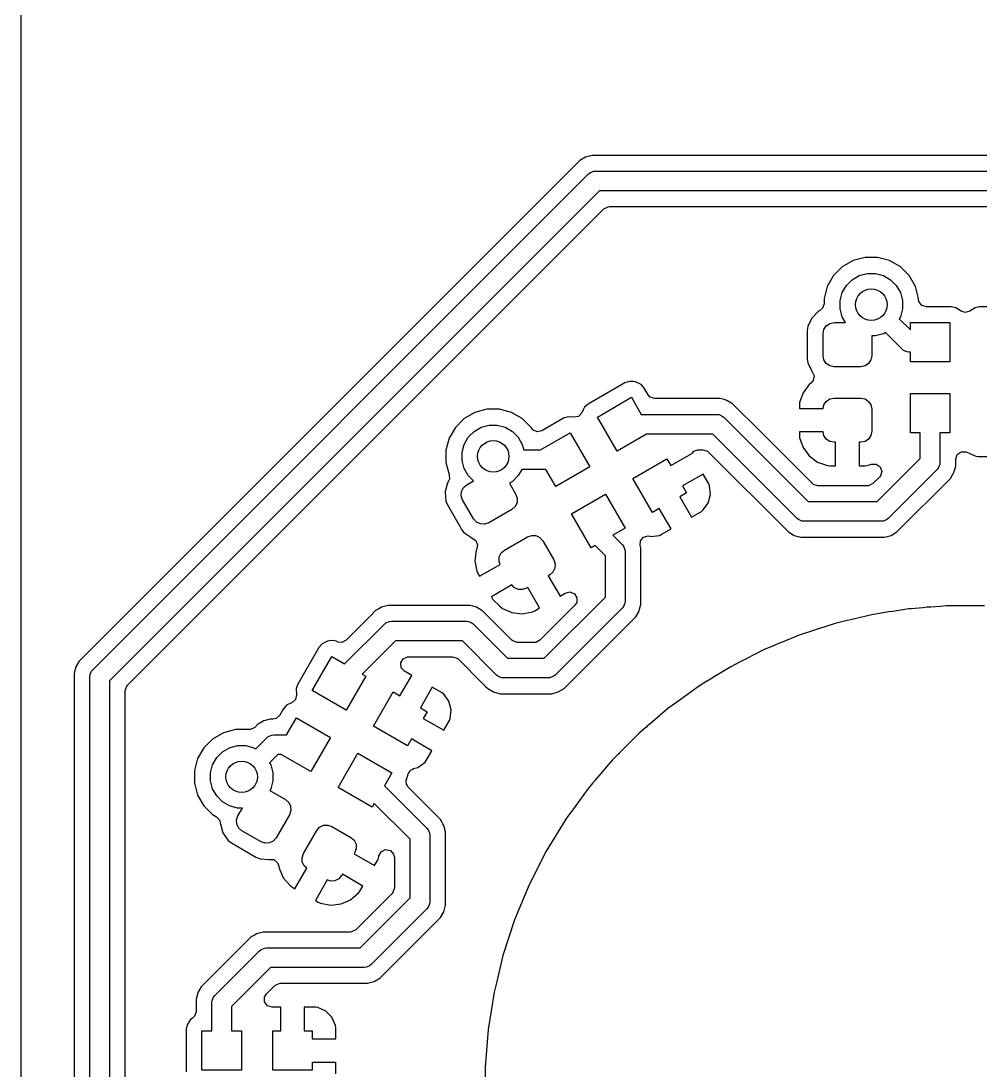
# Model space of a CAD drawing. Extents: x 0.79 to 7.64, y -5.35 to -0.98.
# Drawn here: x 0.787 to 1.268, y -4.874 to -4.349 of the extents above; entities that cross this region are included whole.
import ezdxf

# ---------------------------------------------------------------- set-up
doc = ezdxf.new("R2010")
doc.units = 0
doc.header["$MEASUREMENT"] = 0
doc.layers.add('BLACK', color=7, linetype='CONTINUOUS')

msp = doc.modelspace()

# ---------------------------------------------------------------- linework, layer by layer
at = {"layer": 'BLACK', "linetype": 'CONTINUOUS'}
for p, q in [((0.78742, -5.07857), (0.78742, -2.63217)), ((1.06986, -4.41719), (1.06693, -4.41888)), ((1.07312, -4.41632), (1.06986, -4.41719)), ((1.95179, -4.41632), (1.07312, -4.41632)), ((1.06693, -4.41888), (0.81652, -4.6693)), ((0.82329, -4.67369), (1.07132, -4.42565)), ((1.07132, -4.42565), (1.07207, -4.42504)), ((1.07207, -4.42504), (1.07311, -4.42461)), ((1.07207, -4.42504), (1.07207, -4.42504)), ((1.07311, -4.42461), (1.07384, -4.42431)), ((1.07384, -4.42431), (1.0748, -4.42421)), ((1.07384, -4.42431), (1.07384, -4.42431)), ((1.0748, -4.42421), (1.96358, -4.42421)), ((1.07684, -4.43406), (0.83169, -4.6792)), ((1.9685, -4.43406), (1.07684, -4.43406)), ((0.88492, -4.63714), (1.07897, -4.44309)), ((1.07897, -4.44309), (1.08112, -4.442)), ((1.08112, -4.442), (1.08173, -4.44195)), ((1.08173, -4.44195), (1.97019, -4.44195)), ((1.20362, -4.46899), (1.19823, -4.4721)), ((1.20964, -4.46737), (1.20362, -4.46899)), ((1.21586, -4.46737), (1.20964, -4.46737)), ((1.22188, -4.46899), (1.21586, -4.46737)), ((1.22727, -4.4721), (1.22188, -4.46899)), ((1.19823, -4.4721), (1.19383, -4.4765)), ((1.20672, -4.47647), (1.21069, -4.4754)), ((1.21069, -4.4754), (1.21481, -4.4754)), ((1.21481, -4.4754), (1.21878, -4.47647)), ((1.23167, -4.4765), (1.22727, -4.4721)), ((1.19383, -4.4765), (1.19072, -4.48189)), ((1.20026, -4.48143), (1.20316, -4.47852)), ((1.20316, -4.47852), (1.20672, -4.47647)), ((1.21878, -4.47647), (1.22234, -4.47852)), ((1.22234, -4.47852), (1.22524, -4.48143)), ((1.23478, -4.48189), (1.23167, -4.4765)), ((1.19072, -4.48189), (1.18911, -4.4879)), ((1.19714, -4.48896), (1.1982, -4.48499)), ((1.1982, -4.48499), (1.20026, -4.48143)), ((1.22524, -4.48143), (1.2273, -4.48499)), ((1.2273, -4.48499), (1.22836, -4.48896)), ((1.23639, -4.4879), (1.23478, -4.48189)), ((1.18911, -4.49056), (1.18836, -4.49285)), ((1.18911, -4.4879), (1.18911, -4.49056)), ((1.19714, -4.49307), (1.19714, -4.48896)), ((1.22836, -4.48896), (1.22836, -4.49307)), ((1.23639, -4.48821), (1.23639, -4.4879)), ((1.23639, -4.4879), (1.23639, -4.4879)), ((1.23658, -4.48941), (1.23639, -4.48821)), ((1.238, -4.49136), (1.23658, -4.48941)), ((1.18629, -4.49436), (1.18294, -4.4977)), ((1.18686, -4.49409), (1.18629, -4.49436)), ((1.18836, -4.49285), (1.18686, -4.49409)), ((1.1982, -4.49704), (1.19714, -4.49307)), ((1.22836, -4.49307), (1.2273, -4.49704)), ((1.24029, -4.49211), (1.238, -4.49136)), ((1.25275, -4.49211), (1.24029, -4.49211)), ((1.25505, -4.49256), (1.25275, -4.49211)), ((1.25275, -4.49211), (1.25275, -4.49211)), ((1.25275, -4.49211), (1.25275, -4.49211)), ((1.25768, -4.49432), (1.25505, -4.49256)), ((1.25505, -4.49256), (1.25505, -4.49256)), ((1.25505, -4.49256), (1.25505, -4.49256)), ((1.25505, -4.49256), (1.25505, -4.49256)), ((1.25969, -4.49497), (1.25768, -4.49432)), ((1.26201, -4.49432), (1.25969, -4.49497)), ((1.26464, -4.49256), (1.26201, -4.49432)), ((1.26694, -4.49211), (1.26464, -4.49256)), ((1.26464, -4.49256), (1.26464, -4.49256)), ((1.28818, -4.49211), (1.26694, -4.49211)), ((1.26694, -4.49211), (1.26694, -4.49211)), ((1.26694, -4.49211), (1.26694, -4.49211)), ((1.18294, -4.4977), (1.18095, -4.50199)), ((1.189, -4.5034), (1.1902, -4.50161)), ((1.1902, -4.50161), (1.19199, -4.50042)), ((1.19199, -4.50042), (1.19409, -4.5)), ((1.19409, -4.5), (1.19991, -4.5)), ((1.19991, -4.5), (1.1982, -4.49704)), ((1.2273, -4.49704), (1.22673, -4.49803)), ((1.22673, -4.49803), (1.23228, -4.50359)), ((1.23228, -4.50359), (1.23228, -4.5)), ((1.23228, -4.5), (1.25197, -4.5)), ((1.25197, -4.5), (1.25197, -4.51969)), ((1.18095, -4.50199), (1.18069, -4.50394)), ((1.18069, -4.50394), (1.18069, -4.51811)), ((1.18095, -4.50199), (1.18095, -4.50199)), ((1.18858, -4.50551), (1.189, -4.5034)), ((1.18858, -4.51654), (1.18858, -4.50551)), ((1.21481, -4.50663), (1.21299, -4.50663)), ((1.21299, -4.50663), (1.21299, -4.51654)), ((1.21878, -4.50556), (1.21481, -4.50663)), ((1.21977, -4.50499), (1.21878, -4.50556)), ((1.2281, -4.51332), (1.21977, -4.50499)), ((1.189, -4.51864), (1.18858, -4.51654)), ((1.21299, -4.51654), (1.21257, -4.51864)), ((1.22884, -4.51393), (1.2281, -4.51332)), ((1.2301, -4.51445), (1.22884, -4.51393)), ((1.22884, -4.51393), (1.22884, -4.51393)), ((1.23062, -4.51467), (1.2301, -4.51445)), ((1.23158, -4.51476), (1.23062, -4.51467)), ((1.23062, -4.51467), (1.23062, -4.51467)), ((1.23228, -4.51476), (1.23158, -4.51476)), ((1.23228, -4.51969), (1.23228, -4.51476)), ((1.18069, -4.51811), (1.18069, -4.51811)), ((1.18069, -4.51811), (1.18095, -4.52006)), ((1.18095, -4.52006), (1.18095, -4.52006)), ((1.18095, -4.52006), (1.18294, -4.52434)), ((1.1902, -4.52043), (1.189, -4.51864)), ((1.19199, -4.52163), (1.1902, -4.52043)), ((1.19409, -4.52205), (1.19199, -4.52163)), ((1.20748, -4.52205), (1.19409, -4.52205)), ((1.20959, -4.52163), (1.20748, -4.52205)), ((1.21138, -4.52043), (1.20959, -4.52163)), ((1.21257, -4.51864), (1.21138, -4.52043)), ((1.25197, -4.51969), (1.23228, -4.51969)), ((1.18294, -4.52434), (1.18294, -4.52434)), ((1.18294, -4.52434), (1.18294, -4.52434)), ((1.18294, -4.52434), (1.183, -4.5244)), ((1.183, -4.5244), (1.18304, -4.52449)), ((1.18304, -4.52449), (1.18314, -4.52462)), ((1.18314, -4.52462), (1.18312, -4.52464)), ((1.18312, -4.52464), (1.18409, -4.52655)), ((1.18409, -4.52655), (1.18372, -4.52892)), ((1.08949, -4.53016), (1.0711, -4.54078)), ((1.09171, -4.5294), (1.08949, -4.53016)), ((1.0938, -4.52954), (1.09171, -4.5294)), ((1.09171, -4.5294), (1.09171, -4.5294)), ((1.09485, -4.52961), (1.0938, -4.52954)), ((1.09766, -4.531), (1.09485, -4.52961)), ((1.09885, -4.53235), (1.09766, -4.531)), ((1.09921, -4.53276), (1.09885, -4.53235)), ((1.09968, -4.53357), (1.09921, -4.53276)), ((1.18171, -4.53092), (1.17861, -4.53512)), ((1.18256, -4.53029), (1.18171, -4.53092)), ((1.18171, -4.53092), (1.18171, -4.53092)), ((1.18372, -4.52892), (1.18256, -4.53029)), ((1.07572, -4.54723), (1.09276, -4.53738)), ((1.09276, -4.53738), (1.09769, -4.54591)), ((1.10112, -4.53607), (1.09968, -4.53357)), ((1.1022, -4.53727), (1.10112, -4.53607)), ((1.10449, -4.53801), (1.1022, -4.53727)), ((1.13716, -4.53801), (1.10449, -4.53801)), ((1.13916, -4.53855), (1.13716, -4.53801)), ((1.13716, -4.53801), (1.13716, -4.53801)), ((1.17861, -4.53512), (1.17688, -4.54005)), ((1.1902, -4.53941), (1.19199, -4.53821)), ((1.19199, -4.53821), (1.19409, -4.5378)), ((1.19409, -4.5378), (1.20748, -4.5378)), ((1.20748, -4.5378), (1.20959, -4.53821)), ((1.20959, -4.53821), (1.21138, -4.53941)), ((1.23228, -4.55512), (1.23228, -4.53543)), ((1.23228, -4.53543), (1.25197, -4.53543)), ((1.25197, -4.53543), (1.25197, -4.55512)), ((1.02051, -4.54329), (1.0145, -4.5449)), ((1.02673, -4.54329), (1.02051, -4.54329)), ((1.03275, -4.5449), (1.02673, -4.54329)), ((1.06868, -4.54366), (1.06793, -4.54516)), ((1.06933, -4.54233), (1.06868, -4.54366)), ((1.0711, -4.54078), (1.06933, -4.54233)), ((1.14042, -4.53889), (1.13916, -4.53855)), ((1.14334, -4.54057), (1.14042, -4.53889)), ((1.14042, -4.53889), (1.14042, -4.53889)), ((1.15749, -4.55472), (1.14334, -4.54057)), ((1.14334, -4.54057), (1.14334, -4.54057)), ((1.14334, -4.54057), (1.14334, -4.54057)), ((1.17688, -4.54005), (1.17677, -4.54122)), ((1.17677, -4.54122), (1.17677, -4.54291)), ((1.17677, -4.54291), (1.17677, -4.54291)), ((1.17677, -4.54291), (1.18866, -4.54291)), ((1.18866, -4.54291), (1.189, -4.5412)), ((1.189, -4.5412), (1.1902, -4.53941)), ((1.21138, -4.53941), (1.21257, -4.5412)), ((1.21257, -4.5412), (1.21299, -4.54331)), ((1.21299, -4.54331), (1.21299, -4.55433)), ((1.00911, -4.54801), (1.0047, -4.55241)), ((1.0145, -4.5449), (1.00911, -4.54801)), ((1.03814, -4.54801), (1.03275, -4.5449)), ((1.04254, -4.55241), (1.03814, -4.54801)), ((1.05881, -4.54788), (1.04802, -4.5541)), ((1.06103, -4.54712), (1.05881, -4.54788)), ((1.06418, -4.54733), (1.06103, -4.54712)), ((1.06103, -4.54712), (1.06103, -4.54712)), ((1.06625, -4.54689), (1.06418, -4.54733)), ((1.06793, -4.54516), (1.06625, -4.54689)), ((1.08556, -4.56427), (1.07572, -4.54723)), ((1.09769, -4.54591), (1.13547, -4.54591)), ((1.13547, -4.54591), (1.13643, -4.546)), ((1.13643, -4.546), (1.13643, -4.546)), ((1.13643, -4.546), (1.13695, -4.54622)), ((1.13695, -4.54622), (1.13821, -4.54674)), ((1.13821, -4.54674), (1.13821, -4.54674)), ((1.13821, -4.54674), (1.13895, -4.54735)), ((1.13895, -4.54735), (1.18117, -4.58957)), ((1.0047, -4.55241), (1.00159, -4.5578)), ((1.01404, -4.55444), (1.0176, -4.55238)), ((1.0176, -4.55238), (1.02157, -4.55132)), ((1.02157, -4.55132), (1.02568, -4.55132)), ((1.02568, -4.55132), (1.02965, -4.55238)), ((1.02965, -4.55238), (1.03321, -4.55444)), ((1.04269, -4.55268), (1.04254, -4.55241)), ((1.04346, -4.55363), (1.04269, -4.55268)), ((1.04566, -4.5546), (1.04346, -4.55363)), ((1.04802, -4.5541), (1.04566, -4.5546)), ((1.00159, -4.5578), (0.99998, -4.56382)), ((1.00907, -4.5609), (1.01113, -4.55734)), ((1.01113, -4.55734), (1.01404, -4.55444)), ((1.03321, -4.55444), (1.03612, -4.55734)), ((1.03612, -4.55734), (1.03817, -4.5609)), ((1.04731, -4.56362), (1.06208, -4.5551)), ((1.06208, -4.5551), (1.07192, -4.57215)), ((1.10032, -4.55575), (1.08556, -4.56427)), ((1.13344, -4.55575), (1.10032, -4.55575)), ((1.17565, -4.59797), (1.13344, -4.55575)), ((1.17109, -4.56833), (1.15749, -4.55472)), ((1.18866, -4.55472), (1.17677, -4.55472)), ((1.17677, -4.55472), (1.17677, -4.55472)), ((1.17677, -4.55472), (1.17677, -4.55642)), ((1.17677, -4.55642), (1.17688, -4.55759)), ((1.17688, -4.55759), (1.17688, -4.55759)), ((1.17688, -4.55759), (1.17861, -4.56252)), ((1.189, -4.55644), (1.18866, -4.55472)), ((1.1902, -4.55823), (1.189, -4.55644)), ((1.19199, -4.55942), (1.1902, -4.55823)), ((1.19409, -4.55984), (1.19199, -4.55942)), ((1.20959, -4.55942), (1.20748, -4.55984)), ((1.21138, -4.55823), (1.20959, -4.55942)), ((1.21257, -4.55644), (1.21138, -4.55823)), ((1.21299, -4.55433), (1.21257, -4.55644)), ((1.2372, -4.55512), (1.23228, -4.55512)), ((1.2372, -4.56804), (1.2372, -4.55512)), ((1.25197, -4.55512), (1.24705, -4.55512)), ((1.24705, -4.55512), (1.24705, -4.57008)), ((0.99998, -4.56382), (0.99998, -4.57004)), ((1.00801, -4.56487), (1.00907, -4.5609)), ((1.03817, -4.5609), (1.0389, -4.56362)), ((1.0389, -4.56362), (1.04731, -4.56362)), ((1.12326, -4.56524), (1.12373, -4.56451)), ((1.12373, -4.56451), (1.12383, -4.56447)), ((1.12383, -4.56447), (1.12389, -4.56439)), ((1.12389, -4.56439), (1.12495, -4.56405)), ((1.12495, -4.56405), (1.12598, -4.56365)), ((1.12598, -4.56365), (1.12619, -4.56364)), ((1.12619, -4.56364), (1.12855, -4.56364)), ((1.12855, -4.56364), (1.13084, -4.56439)), ((1.13084, -4.56439), (1.13131, -4.56479)), ((1.17861, -4.56252), (1.18171, -4.56672)), ((1.19488, -4.55984), (1.19409, -4.55984)), ((1.19488, -4.57165), (1.19488, -4.55984)), ((1.20748, -4.55984), (1.20669, -4.55984)), ((1.20669, -4.55984), (1.20669, -4.57165)), ((1.25569, -4.56603), (1.25763, -4.56462)), ((1.25763, -4.56462), (1.26004, -4.56462)), ((1.26004, -4.56462), (1.26059, -4.56489)), ((1.00801, -4.56898), (1.00801, -4.56487)), ((1.00907, -4.57296), (1.00801, -4.56898)), ((1.09343, -4.57791), (1.11048, -4.56807)), ((1.11048, -4.56807), (1.11245, -4.57148)), ((1.11245, -4.57148), (1.12326, -4.56524)), ((1.13131, -4.56479), (1.17127, -4.60474)), ((1.1833, -4.58053), (1.17109, -4.56833)), ((1.18171, -4.56672), (1.18171, -4.56672)), ((1.18171, -4.56672), (1.18591, -4.56982)), ((1.18591, -4.56982), (1.19084, -4.57154)), ((1.21568, -4.58957), (1.2372, -4.56804)), ((1.25494, -4.56833), (1.25569, -4.56603)), ((1.25494, -4.57177), (1.25494, -4.56833)), ((1.26059, -4.56489), (1.2606, -4.56489)), ((1.2606, -4.56489), (1.26497, -4.56681)), ((1.26497, -4.56681), (1.26595, -4.56693)), ((1.26595, -4.56693), (1.27165, -4.56693)), ((0.99998, -4.57004), (1.00159, -4.57605)), ((1.01113, -4.57652), (1.00907, -4.57296)), ((1.03788, -4.57347), (1.03612, -4.57652)), ((1.04995, -4.57347), (1.03788, -4.57347)), ((1.05487, -4.58199), (1.04995, -4.57347)), ((1.07192, -4.57215), (1.05487, -4.58199)), ((1.19084, -4.57154), (1.19201, -4.57165)), ((1.19201, -4.57165), (1.19488, -4.57165)), ((1.19488, -4.57165), (1.19488, -4.57165)), ((1.20669, -4.57165), (1.20669, -4.57165)), ((1.20669, -4.57165), (1.20957, -4.57165)), ((1.20957, -4.57165), (1.21074, -4.57154)), ((1.21074, -4.57154), (1.21277, -4.57083)), ((1.21074, -4.57154), (1.21074, -4.57154)), ((1.21277, -4.57083), (1.21518, -4.57078)), ((1.21518, -4.57078), (1.21716, -4.57215)), ((1.21716, -4.57215), (1.21796, -4.57442)), ((1.21796, -4.57442), (1.21726, -4.57673)), ((1.24561, -4.57356), (1.2212, -4.59797)), ((1.24622, -4.57281), (1.24561, -4.57356)), ((1.2467, -4.57165), (1.24622, -4.57281)), ((1.24622, -4.57281), (1.24622, -4.57281)), ((1.24695, -4.57104), (1.2467, -4.57165)), ((1.24705, -4.57008), (1.24695, -4.57104)), ((1.24695, -4.57104), (1.24695, -4.57104)), ((1.25337, -4.57623), (1.25407, -4.57503)), ((1.25407, -4.57503), (1.25494, -4.57177)), ((1.00076, -4.58011), (0.99954, -4.58467)), ((1.00111, -4.57961), (1.00076, -4.58011)), ((1.00076, -4.58011), (1.00076, -4.58011)), ((1.00171, -4.57828), (1.00111, -4.57961)), ((1.00166, -4.5763), (1.00156, -4.57633)), ((1.00156, -4.57633), (1.00171, -4.57828)), ((1.00159, -4.57605), (1.00159, -4.57605)), ((1.00159, -4.57605), (1.00166, -4.5763)), ((1.01035, -4.58108), (1.01374, -4.57913)), ((1.01374, -4.57913), (1.01113, -4.57652)), ((1.03321, -4.57942), (1.03171, -4.58029)), ((1.03171, -4.58029), (1.03498, -4.58596)), ((1.03612, -4.57652), (1.03321, -4.57942)), ((1.10328, -4.59496), (1.09343, -4.57791)), ((1.12858, -4.5758), (1.11835, -4.58171)), ((1.13143, -4.58074), (1.12858, -4.5758)), ((1.18377, -4.58093), (1.1833, -4.58053)), ((1.21355, -4.58053), (1.2114, -4.58163)), ((1.21681, -4.57727), (1.21355, -4.58053)), ((1.21726, -4.57673), (1.21681, -4.57727)), ((1.22559, -4.60474), (1.25238, -4.57795)), ((1.25238, -4.57795), (1.25337, -4.57623)), ((0.99954, -4.58467), (0.99995, -4.58938)), ((1.00764, -4.58658), (1.00778, -4.58443)), ((1.00778, -4.58443), (1.00873, -4.5825)), ((1.00873, -4.5825), (1.01035, -4.58108)), ((1.12032, -4.58512), (1.11691, -4.58709)), ((1.11835, -4.58171), (1.12032, -4.58512)), ((1.13183, -4.58165), (1.13143, -4.58074)), ((1.1323, -4.58604), (1.13183, -4.58165)), ((1.13183, -4.58165), (1.13183, -4.58165)), ((1.18606, -4.58167), (1.18377, -4.58093)), ((1.21079, -4.58167), (1.18606, -4.58167)), ((1.2114, -4.58163), (1.21079, -4.58167)), ((0.99995, -4.58938), (0.99995, -4.58938)), ((0.99995, -4.58938), (1.00071, -4.5912)), ((1.00833, -4.58861), (1.00764, -4.58658)), ((1.01384, -4.59816), (1.00833, -4.58861)), ((1.03553, -4.59014), (1.03458, -4.59207)), ((1.03498, -4.58596), (1.03567, -4.58799)), ((1.03567, -4.58799), (1.03553, -4.59014)), ((1.06275, -4.59563), (1.0798, -4.58579)), ((1.0798, -4.58579), (1.08964, -4.60283)), ((1.11691, -4.58709), (1.12282, -4.59731)), ((1.12855, -4.59387), (1.13116, -4.59031)), ((1.13116, -4.59031), (1.1323, -4.58604)), ((1.13116, -4.59031), (1.13116, -4.59031)), ((1.1323, -4.58604), (1.1323, -4.58604)), ((1.18117, -4.58957), (1.21568, -4.58957)), ((1.00071, -4.5912), (1.00071, -4.5912)), ((1.00071, -4.5912), (1.00708, -4.60223)), ((1.03296, -4.59349), (1.02137, -4.60018)), ((1.03458, -4.59207), (1.03296, -4.59349)), ((1.07259, -4.61268), (1.06275, -4.59563)), ((1.10669, -4.59299), (1.10328, -4.59496)), ((1.11259, -4.60322), (1.10669, -4.59299)), ((1.12282, -4.59731), (1.12776, -4.59446)), ((1.12776, -4.59446), (1.12855, -4.59387)), ((1.01526, -4.59978), (1.01384, -4.59816)), ((1.01719, -4.60073), (1.01526, -4.59978)), ((1.01933, -4.60087), (1.01719, -4.60073)), ((1.02137, -4.60018), (1.01933, -4.60087)), ((1.1764, -4.59858), (1.17565, -4.59797)), ((1.17764, -4.59909), (1.1764, -4.59858)), ((1.1764, -4.59858), (1.1764, -4.59858)), ((1.17817, -4.59931), (1.17764, -4.59909)), ((1.17913, -4.59941), (1.17817, -4.59931)), ((1.17817, -4.59931), (1.17817, -4.59931)), ((1.21772, -4.59941), (1.17913, -4.59941)), ((1.21868, -4.59931), (1.21772, -4.59941)), ((1.21921, -4.59909), (1.21868, -4.59931)), ((1.21868, -4.59931), (1.21868, -4.59931)), ((1.22045, -4.59858), (1.21921, -4.59909)), ((1.2212, -4.59797), (1.22045, -4.59858)), ((1.22045, -4.59858), (1.22045, -4.59858)), ((1.00708, -4.60223), (1.00779, -4.60347)), ((1.00779, -4.60347), (1.00899, -4.60503)), ((1.00899, -4.60503), (1.01286, -4.60774)), ((1.04084, -4.60712), (1.04287, -4.60643)), ((1.04287, -4.60643), (1.04502, -4.60657)), ((1.04502, -4.60657), (1.04695, -4.60752)), ((1.08964, -4.60283), (1.08345, -4.60641)), ((1.08345, -4.60641), (1.08813, -4.61109)), ((1.09876, -4.60731), (1.10108, -4.60669)), ((1.10108, -4.60669), (1.10189, -4.60682)), ((1.10235, -4.60694), (1.10674, -4.60647)), ((1.10674, -4.60647), (1.10765, -4.60607)), ((1.10674, -4.60647), (1.10674, -4.60647)), ((1.10765, -4.60607), (1.11259, -4.60322)), ((1.17127, -4.60474), (1.17127, -4.60474)), ((1.17127, -4.60474), (1.17127, -4.60474)), ((1.17127, -4.60474), (1.17127, -4.60474)), ((1.17127, -4.60474), (1.17419, -4.60643)), ((1.17419, -4.60643), (1.17419, -4.60643)), ((1.17419, -4.60643), (1.17419, -4.60643)), ((1.17419, -4.60643), (1.17419, -4.60643)), ((1.17419, -4.60643), (1.17745, -4.6073)), ((1.2194, -4.6073), (1.22266, -4.60643)), ((1.22266, -4.60643), (1.22558, -4.60474)), ((1.22266, -4.60643), (1.22266, -4.60643)), ((1.22266, -4.60643), (1.22266, -4.60643)), ((1.22558, -4.60474), (1.22558, -4.60474)), ((1.22558, -4.60474), (1.22559, -4.60474)), ((1.01286, -4.60774), (1.01294, -4.60776)), ((1.01294, -4.60776), (1.01302, -4.60782)), ((1.01302, -4.60782), (1.01317, -4.60789)), ((1.01317, -4.60789), (1.01316, -4.60791)), ((1.01316, -4.60791), (1.01496, -4.60907)), ((1.01496, -4.60907), (1.01582, -4.61132)), ((1.01582, -4.61132), (1.0155, -4.61309)), ((1.02924, -4.61382), (1.04084, -4.60712)), ((1.04695, -4.60752), (1.04836, -4.60914)), ((1.04836, -4.60914), (1.05388, -4.61869)), ((1.07462, -4.6115), (1.07259, -4.61268)), ((1.07972, -4.61661), (1.07462, -4.6115)), ((1.08813, -4.61109), (1.08874, -4.61183)), ((1.08874, -4.61183), (1.08874, -4.61183)), ((1.08874, -4.61183), (1.08947, -4.61361)), ((1.09711, -4.61159), (1.09724, -4.60918)), ((1.09746, -4.61288), (1.09711, -4.61159)), ((1.09724, -4.60918), (1.09876, -4.60731)), ((1.10189, -4.60682), (1.10235, -4.60694)), ((1.10235, -4.60694), (1.10235, -4.60694)), ((1.17745, -4.6073), (1.17745, -4.6073)), ((1.17745, -4.6073), (1.2194, -4.6073)), ((1.2194, -4.6073), (1.2194, -4.6073)), ((1.01508, -4.61406), (1.01449, -4.61924)), ((1.0155, -4.61309), (1.01508, -4.61406)), ((1.01508, -4.61406), (1.01508, -4.61406)), ((1.02653, -4.61931), (1.02668, -4.61716)), ((1.02668, -4.61716), (1.02763, -4.61523)), ((1.02763, -4.61523), (1.02924, -4.61382)), ((1.07972, -4.63733), (1.07972, -4.61661)), ((1.08947, -4.61361), (1.08957, -4.61457)), ((1.08957, -4.61457), (1.08957, -4.63937)), ((1.09746, -4.63768), (1.09746, -4.61288)), ((1.01449, -4.61924), (1.01449, -4.61924)), ((1.01449, -4.61924), (1.01546, -4.62438)), ((1.0168, -4.62691), (1.0271, -4.62097)), ((1.0271, -4.62097), (1.02653, -4.61931)), ((1.05388, -4.61869), (1.05457, -4.62072)), ((1.05457, -4.62072), (1.05443, -4.62287)), ((1.01546, -4.62438), (1.01595, -4.62544)), ((1.01595, -4.62544), (1.0168, -4.62691)), ((1.05186, -4.62622), (1.05118, -4.62661)), ((1.05118, -4.62661), (1.05708, -4.63684)), ((1.05348, -4.6248), (1.05186, -4.62622)), ((1.05443, -4.62287), (1.05348, -4.6248)), ((1.033, -4.63119), (1.02271, -4.63714)), ((1.03416, -4.63251), (1.033, -4.63119)), ((1.03608, -4.63346), (1.03416, -4.63251)), ((1.04027, -4.63291), (1.03823, -4.6336)), ((1.04095, -4.63252), (1.04027, -4.63291)), ((1.04685, -4.64274), (1.04095, -4.63252)), ((0.84073, -4.68133), (0.88492, -4.63714)), ((1.02271, -4.63714), (1.02348, -4.63848)), ((1.03823, -4.6336), (1.03608, -4.63346)), ((1.04914, -4.66791), (1.07972, -4.63733)), ((1.05708, -4.63684), (1.05957, -4.6354)), ((1.05708, -4.63684), (1.05708, -4.63684)), ((1.05957, -4.6354), (1.05963, -4.63536)), ((1.05963, -4.63536), (1.05964, -4.63536)), ((1.05964, -4.63536), (1.05965, -4.63536)), ((1.05965, -4.63536), (1.06196, -4.63475)), ((1.05965, -4.63536), (1.05965, -4.63536)), ((1.06196, -4.63475), (1.06421, -4.63563)), ((1.06421, -4.63563), (1.06551, -4.63766)), ((1.06551, -4.63766), (1.06537, -4.64006)), ((1.09746, -4.64106), (1.09746, -4.63768)), ((1.09746, -4.63768), (1.09746, -4.63768)), ((0.96635, -4.64319), (0.96482, -4.64408)), ((0.96774, -4.64239), (0.96635, -4.64319)), ((0.971, -4.64152), (0.96774, -4.64239)), ((0.96774, -4.64239), (0.96774, -4.64239)), ((0.97438, -4.64152), (0.971, -4.64152)), ((0.971, -4.64152), (0.971, -4.64152)), ((0.97462, -4.64152), (0.97438, -4.64152)), ((1.01192, -4.64152), (0.97462, -4.64152)), ((0.97462, -4.64152), (0.97462, -4.64152)), ((1.01345, -4.64193), (1.01192, -4.64152)), ((1.01192, -4.64152), (1.01192, -4.64152)), ((1.01518, -4.64239), (1.01345, -4.64193)), ((1.01798, -4.64401), (1.01518, -4.64239)), ((1.01518, -4.64239), (1.01518, -4.64239)), ((1.02348, -4.63848), (1.02698, -4.64193)), ((1.02698, -4.64193), (1.02819, -4.64297)), ((1.02819, -4.64297), (1.02819, -4.64297)), ((1.02819, -4.64297), (1.03298, -4.64506)), ((1.04437, -4.64418), (1.04685, -4.64274)), ((1.04685, -4.64274), (1.04685, -4.64274)), ((1.06449, -4.6414), (1.04701, -4.65888)), ((1.08813, -4.64285), (1.05466, -4.67631)), ((1.06537, -4.64006), (1.06449, -4.6414)), ((1.08874, -4.6421), (1.08813, -4.64285)), ((1.08947, -4.64033), (1.08874, -4.6421)), ((1.08957, -4.63937), (1.08947, -4.64033)), ((1.08947, -4.64033), (1.08947, -4.64033)), ((1.09659, -4.64432), (1.09683, -4.64342)), ((1.09683, -4.64342), (1.09746, -4.64106)), ((1.23159, -4.64319), (1.22345, -4.64448)), ((1.2327, -4.64311), (1.23159, -4.64319)), ((1.23159, -4.64319), (1.23159, -4.64319)), ((1.23159, -4.64319), (1.23159, -4.64319)), ((1.23861, -4.64264), (1.2327, -4.64311)), ((1.2387, -4.64263), (1.23861, -4.64264)), ((1.23861, -4.64264), (1.23861, -4.64264)), ((1.24051, -4.64241), (1.2387, -4.64263)), ((1.24253, -4.64233), (1.24051, -4.64241)), ((1.2426, -4.64233), (1.24253, -4.64233)), ((1.24725, -4.64196), (1.2426, -4.64233)), ((1.25041, -4.64171), (1.24725, -4.64196)), ((1.25791, -4.64171), (1.25041, -4.64171)), ((1.25984, -4.64163), (1.25791, -4.64171)), ((1.26177, -4.64171), (1.25984, -4.64163)), ((1.26928, -4.64171), (1.26177, -4.64171)), ((0.96244, -4.64646), (0.95003, -4.65887)), ((0.96482, -4.64408), (0.96244, -4.64646)), ((0.96244, -4.64646), (0.96244, -4.64646)), ((0.96244, -4.64646), (0.96244, -4.64646)), ((0.96244, -4.64646), (0.96244, -4.64646)), ((1.0181, -4.64408), (1.01798, -4.64401)), ((1.01798, -4.64401), (1.01798, -4.64401)), ((1.02159, -4.64756), (1.0181, -4.64408)), ((1.03291, -4.65888), (1.02159, -4.64756)), ((1.03298, -4.64506), (1.03817, -4.64564)), ((1.03817, -4.64564), (1.0433, -4.64467)), ((1.03817, -4.64564), (1.03817, -4.64564)), ((1.0433, -4.64467), (1.04437, -4.64418)), ((1.0433, -4.64467), (1.0433, -4.64467)), ((1.04437, -4.64418), (1.04437, -4.64418)), ((1.09251, -4.64962), (1.0949, -4.64724)), ((1.0949, -4.64724), (1.09659, -4.64432)), ((1.20235, -4.64862), (1.20082, -4.64906)), ((1.20444, -4.64819), (1.20235, -4.64862)), ((1.20451, -4.64817), (1.20444, -4.64819)), ((1.21295, -4.64615), (1.20451, -4.64817)), ((1.20451, -4.64817), (1.20451, -4.64817)), ((1.21954, -4.6451), (1.21295, -4.64615)), ((1.21295, -4.64615), (1.21295, -4.64615)), ((1.21963, -4.64509), (1.21954, -4.6451)), ((1.21954, -4.6451), (1.21954, -4.6451)), ((1.21954, -4.6451), (1.21954, -4.6451)), ((1.2213, -4.64475), (1.21963, -4.64509)), ((1.22338, -4.64449), (1.2213, -4.64475)), ((1.22345, -4.64448), (1.22338, -4.64449)), ((1.22345, -4.64448), (1.22345, -4.64448)), ((0.94929, -4.67077), (0.96921, -4.65085)), ((0.96921, -4.65085), (0.96996, -4.65024)), ((0.96996, -4.65024), (0.97173, -4.6495)), ((0.97173, -4.6495), (0.97269, -4.64941)), ((0.97173, -4.6495), (0.97173, -4.6495)), ((0.97269, -4.64941), (1.01024, -4.64941)), ((1.01024, -4.64941), (1.0112, -4.6495)), ((1.0112, -4.6495), (1.0112, -4.6495)), ((1.0112, -4.6495), (1.01172, -4.64972)), ((1.01172, -4.64972), (1.01297, -4.65024)), ((1.01297, -4.65024), (1.01297, -4.65024)), ((1.01297, -4.65024), (1.01372, -4.65085)), ((1.01372, -4.65085), (1.03078, -4.66791)), ((1.05905, -4.68309), (1.09251, -4.64962)), ((1.09251, -4.64962), (1.09251, -4.64962)), ((1.18376, -4.654), (1.18241, -4.65451)), ((1.18585, -4.65339), (1.18376, -4.654)), ((1.18591, -4.65338), (1.18585, -4.65339)), ((1.1946, -4.65055), (1.18591, -4.65338)), ((1.18591, -4.65338), (1.18591, -4.65338)), ((1.20073, -4.64908), (1.1946, -4.65055)), ((1.1946, -4.65055), (1.1946, -4.65055)), ((1.20074, -4.64908), (1.20073, -4.64908)), ((1.20082, -4.64906), (1.20074, -4.64908)), ((0.94081, -4.6593), (0.938, -4.66069)), ((0.9416, -4.65925), (0.94081, -4.6593)), ((0.94081, -4.6593), (0.94081, -4.6593)), ((0.94395, -4.6591), (0.9416, -4.65925)), ((0.94499, -4.65945), (0.94395, -4.6591)), ((0.94395, -4.6591), (0.94395, -4.6591)), ((0.94395, -4.6591), (0.94395, -4.6591)), ((0.95003, -4.65887), (0.94788, -4.65996)), ((0.97473, -4.65925), (0.95812, -4.67587)), ((1.0082, -4.65925), (0.97473, -4.65925)), ((1.02526, -4.67631), (1.0082, -4.65925)), ((1.03337, -4.65928), (1.03291, -4.65888)), ((1.03566, -4.66002), (1.03337, -4.65928)), ((1.04701, -4.65888), (1.04487, -4.65997)), ((1.17665, -4.65638), (1.16776, -4.66007)), ((1.18232, -4.65454), (1.17665, -4.65638)), ((1.18241, -4.65451), (1.18232, -4.65454)), ((0.93645, -4.66246), (0.92583, -4.68085)), ((0.938, -4.66069), (0.93645, -4.66246)), ((0.94602, -4.6598), (0.94499, -4.65945)), ((0.94788, -4.65996), (0.94602, -4.6598)), ((1.04426, -4.66002), (1.03566, -4.66002)), ((1.04487, -4.65997), (1.04426, -4.66002)), ((1.15921, -4.66361), (1.15017, -4.66821)), ((1.1644, -4.66146), (1.15921, -4.66361)), ((1.16449, -4.66142), (1.1644, -4.66146)), ((1.1644, -4.66146), (1.1644, -4.66146)), ((1.16567, -4.66086), (1.16449, -4.66142)), ((1.1677, -4.66009), (1.16567, -4.66086)), ((1.16776, -4.66007), (1.1677, -4.66009)), ((1.16776, -4.66007), (1.16776, -4.66007)), ((0.81652, -4.6693), (0.81483, -4.67222)), ((0.93305, -4.68413), (0.9429, -4.66708)), ((0.9429, -4.66708), (0.94929, -4.67077)), ((0.97737, -4.67023), (0.97857, -4.66815)), ((0.97857, -4.66815), (0.98077, -4.66717)), ((0.98077, -4.66717), (0.98118, -4.66715)), ((0.98118, -4.66715), (1.00331, -4.66715)), ((1.00331, -4.66715), (1.0056, -4.66789)), ((1.0056, -4.66789), (1.00607, -4.66829)), ((1.00607, -4.66829), (1.01849, -4.6807)), ((1.03078, -4.66791), (1.04914, -4.66791)), ((1.1471, -4.66978), (1.1424, -4.67217)), ((1.14719, -4.66973), (1.1471, -4.66978)), ((1.1471, -4.66978), (1.1471, -4.66978)), ((1.14819, -4.66915), (1.14719, -4.66973)), ((1.15012, -4.66824), (1.14819, -4.66915)), ((1.15017, -4.66821), (1.15012, -4.66824)), ((1.15017, -4.66821), (1.15017, -4.66821)), ((0.81416, -4.6747), (0.81396, -4.67548)), ((0.81483, -4.67222), (0.81416, -4.6747)), ((0.81416, -4.6747), (0.81416, -4.6747)), ((0.81483, -4.67222), (0.81483, -4.67222)), ((0.82225, -4.67548), (0.82268, -4.67443)), ((0.82268, -4.67443), (0.82329, -4.67369)), ((0.82268, -4.67443), (0.82268, -4.67443)), ((0.97762, -4.67263), (0.97737, -4.67023)), ((0.97923, -4.67442), (0.97762, -4.67263)), ((0.9829, -4.67653), (0.97923, -4.67442)), ((1.1424, -4.67217), (1.13326, -4.67777)), ((0.81396, -4.67548), (0.81396, -5.03453)), ((0.82185, -4.67717), (0.82194, -4.67621)), ((0.82185, -5.03622), (0.82185, -4.67717)), ((0.82194, -4.67621), (0.82198, -4.67612)), ((0.82198, -4.67612), (0.82225, -4.67548)), ((0.83169, -4.6792), (0.83169, -5.03418)), ((0.95994, -4.67692), (0.9501, -4.69397)), ((0.95812, -4.67587), (0.95994, -4.67692)), ((0.97699, -4.68676), (0.9829, -4.67653)), ((1.02601, -4.67693), (1.02526, -4.67631)), ((1.02705, -4.67736), (1.02601, -4.67693)), ((1.02601, -4.67693), (1.02601, -4.67693)), ((1.02778, -4.67766), (1.02705, -4.67736)), ((1.02874, -4.67776), (1.02778, -4.67766)), ((1.02778, -4.67766), (1.02778, -4.67766)), ((1.05118, -4.67776), (1.02874, -4.67776)), ((1.05214, -4.67766), (1.05118, -4.67776)), ((1.05266, -4.67745), (1.05214, -4.67766)), ((1.05214, -4.67766), (1.05214, -4.67766)), ((1.05392, -4.67693), (1.05266, -4.67745)), ((1.05466, -4.67631), (1.05392, -4.67693)), ((1.05392, -4.67693), (1.05392, -4.67693)), ((1.13053, -4.67945), (1.1263, -4.68204)), ((1.13062, -4.67939), (1.13053, -4.67945)), ((1.13053, -4.67945), (1.13053, -4.67945)), ((1.13143, -4.67883), (1.13062, -4.67939)), ((1.13321, -4.6778), (1.13143, -4.67883)), ((1.13326, -4.67777), (1.13321, -4.6778)), ((1.13326, -4.67777), (1.13326, -4.67777)), ((0.83959, -4.68409), (0.84033, -4.6818)), ((0.83959, -4.78911), (0.83959, -4.68409)), ((0.84033, -4.6818), (0.84073, -4.68133)), ((0.92583, -4.68085), (0.92507, -4.68308)), ((0.92507, -4.68308), (0.92507, -4.68308)), ((0.92507, -4.68308), (0.92528, -4.68623)), ((0.9501, -4.69397), (0.93305, -4.68413)), ((0.96374, -4.70184), (0.97358, -4.68479)), ((0.97358, -4.68479), (0.97699, -4.68676)), ((0.99313, -4.68244), (0.98722, -4.69267)), ((0.99806, -4.68529), (0.99313, -4.68244)), ((0.99313, -4.68244), (0.99313, -4.68244)), ((0.99886, -4.68588), (0.99806, -4.68529)), ((0.99806, -4.68529), (0.99806, -4.68529)), ((1.01849, -4.6807), (1.01849, -4.6807)), ((1.01849, -4.6807), (1.01982, -4.68204)), ((1.01982, -4.68204), (1.02087, -4.68309)), ((1.02087, -4.68309), (1.02379, -4.68478)), ((1.02379, -4.68478), (1.02705, -4.68565)), ((1.05287, -4.68565), (1.05613, -4.68478)), ((1.05613, -4.68478), (1.05905, -4.68309)), ((1.05613, -4.68478), (1.05613, -4.68478)), ((1.05613, -4.68478), (1.05613, -4.68478)), ((1.05905, -4.68309), (1.05905, -4.68309)), ((1.05905, -4.68309), (1.05905, -4.68309)), ((1.1263, -4.68204), (1.11714, -4.6887)), ((0.92312, -4.68998), (0.92028, -4.69138)), ((0.92469, -4.68856), (0.92312, -4.68998)), ((0.92528, -4.68623), (0.92469, -4.68856)), ((1.00147, -4.68945), (0.99886, -4.68588)), ((0.99886, -4.68588), (0.99886, -4.68588)), ((1.00261, -4.69371), (1.00147, -4.68945)), ((1.02705, -4.68565), (1.02705, -4.68565)), ((1.02705, -4.68565), (1.05287, -4.68565)), ((1.05287, -4.68565), (1.05287, -4.68565)), ((1.11478, -4.69041), (1.11104, -4.69313)), ((1.11487, -4.69034), (1.11478, -4.69041)), ((1.11551, -4.68982), (1.11487, -4.69034)), ((1.1171, -4.68873), (1.11551, -4.68982)), ((1.11714, -4.6887), (1.1171, -4.68873)), ((0.9184, -4.69371), (0.91683, -4.69645)), ((0.91873, -4.69314), (0.9184, -4.69371)), ((0.92028, -4.69138), (0.91873, -4.69314)), ((0.98722, -4.69267), (0.99063, -4.69464)), ((0.99063, -4.69464), (0.98866, -4.69805)), ((1.00213, -4.6981), (1.00261, -4.69371)), ((1.00261, -4.69371), (1.00261, -4.69371)), ((1.11103, -4.69313), (1.1019, -4.70093)), ((1.11104, -4.69313), (1.11103, -4.69313)), ((0.90595, -4.70095), (0.90439, -4.70252)), ((0.90598, -4.70093), (0.90595, -4.70095)), ((0.90887, -4.69927), (0.90598, -4.70093)), ((0.91213, -4.69839), (0.90887, -4.69927)), ((0.90887, -4.69927), (0.90887, -4.69927)), ((0.91345, -4.69839), (0.91213, -4.69839)), ((0.91504, -4.69806), (0.91345, -4.69839)), ((0.91683, -4.69645), (0.91504, -4.69806)), ((0.92026, -4.70629), (0.92518, -4.69776)), ((0.92518, -4.69776), (0.94223, -4.70761)), ((0.98866, -4.69805), (0.99889, -4.70395)), ((0.99889, -4.70395), (1.00174, -4.69902)), ((1.00174, -4.69902), (1.00213, -4.6981)), ((1.00174, -4.69902), (1.00174, -4.69902)), ((1.00213, -4.6981), (1.00213, -4.6981)), ((1.10186, -4.70096), (1.10052, -4.70206)), ((1.1019, -4.70093), (1.10186, -4.70096)), ((1.1019, -4.70093), (1.1019, -4.70093)), ((0.88866, -4.70521), (0.88327, -4.70832)), ((0.89468, -4.70359), (0.88866, -4.70521)), ((0.9009, -4.70359), (0.89468, -4.70359)), ((0.90112, -4.70362), (0.9009, -4.70359)), ((0.9009, -4.70359), (0.9009, -4.70359)), ((0.90224, -4.70361), (0.90112, -4.70362)), ((0.90439, -4.70252), (0.90224, -4.70361)), ((0.91108, -4.70712), (0.91286, -4.70638)), ((0.91286, -4.70638), (0.91382, -4.70629)), ((0.91382, -4.70629), (0.92026, -4.70629)), ((0.98079, -4.71168), (0.96374, -4.70184)), ((0.99889, -4.70395), (0.99889, -4.70395)), ((1.09668, -4.70539), (1.08764, -4.71443)), ((1.09996, -4.70259), (1.09668, -4.70539)), ((1.09668, -4.70539), (1.09668, -4.70539)), ((1.10005, -4.70251), (1.09996, -4.70259)), ((1.10052, -4.70206), (1.10005, -4.70251)), ((0.88327, -4.70832), (0.87887, -4.71272)), ((0.89176, -4.71269), (0.89573, -4.71162)), ((0.89573, -4.71162), (0.89984, -4.71162)), ((0.89984, -4.71162), (0.90382, -4.71269)), ((0.90481, -4.71326), (0.91034, -4.70773)), ((0.91034, -4.70773), (0.91108, -4.70712)), ((0.94223, -4.70761), (0.93238, -4.72465)), ((0.98276, -4.70828), (0.98079, -4.71168)), ((0.99298, -4.71418), (0.98276, -4.70828)), ((0.87887, -4.71272), (0.87576, -4.71811)), ((0.8853, -4.71765), (0.8882, -4.71474)), ((0.8882, -4.71474), (0.89176, -4.71269)), ((0.90382, -4.71269), (0.90481, -4.71326)), ((0.91585, -4.71613), (0.91177, -4.72022)), ((0.91762, -4.71613), (0.91585, -4.71613)), ((0.93238, -4.72465), (0.91762, -4.71613)), ((0.94602, -4.73253), (0.95587, -4.71548)), ((0.95587, -4.71548), (0.97291, -4.72532)), ((0.99013, -4.71912), (0.99298, -4.71418)), ((1.08617, -4.7159), (1.08334, -4.71873)), ((1.08625, -4.71582), (1.08617, -4.7159)), ((1.08617, -4.7159), (1.08617, -4.7159)), ((1.08657, -4.71546), (1.08625, -4.71582)), ((1.08761, -4.71446), (1.08657, -4.71546)), ((1.08764, -4.71443), (1.08761, -4.71446)), ((1.08764, -4.71443), (1.08764, -4.71443)), ((0.87576, -4.71811), (0.87415, -4.72412)), ((0.88218, -4.72518), (0.88324, -4.72121)), ((0.88324, -4.72121), (0.8853, -4.71765)), ((0.91177, -4.72022), (0.91234, -4.72121)), ((0.91234, -4.72121), (0.9134, -4.72518)), ((0.98598, -4.72252), (0.98954, -4.71992)), ((0.98954, -4.71992), (0.99013, -4.71912)), ((0.98954, -4.71992), (0.98954, -4.71992)), ((0.99013, -4.71912), (0.99013, -4.71912)), ((1.08334, -4.71873), (1.07445, -4.72914)), ((1.08334, -4.71873), (1.08334, -4.71873)), ((0.87415, -4.72412), (0.87415, -4.73035)), ((0.88218, -4.72929), (0.88218, -4.72518)), ((0.9134, -4.72518), (0.9134, -4.72929)), ((0.97291, -4.72532), (0.96922, -4.73172)), ((0.98017, -4.7285), (0.98089, -4.72637)), ((0.98088, -4.72622), (0.98104, -4.72572)), ((0.98089, -4.72637), (0.98088, -4.72622)), ((0.98104, -4.72572), (0.98155, -4.725)), ((0.98155, -4.725), (0.98193, -4.7242)), ((0.98193, -4.7242), (0.98225, -4.72401)), ((0.98225, -4.72401), (0.98243, -4.72376)), ((0.98243, -4.72376), (0.983, -4.72357)), ((0.983, -4.72357), (0.98375, -4.72312)), ((0.98375, -4.72312), (0.98598, -4.72252)), ((0.87415, -4.73035), (0.87576, -4.73636)), ((0.88324, -4.73326), (0.88218, -4.72929)), ((0.9134, -4.72929), (0.91234, -4.73326)), ((0.96307, -4.74237), (0.94602, -4.73253)), ((0.96922, -4.73172), (0.99049, -4.75299)), ((0.98003, -4.73031), (0.98016, -4.72854)), ((0.98019, -4.73062), (0.98003, -4.73031)), ((0.98016, -4.72854), (0.98017, -4.7285)), ((0.98019, -4.73095), (0.98019, -4.73062)), ((0.98072, -4.73166), (0.98019, -4.73095)), ((0.98112, -4.73246), (0.98072, -4.73166)), ((0.99488, -4.74621), (0.98112, -4.73246)), ((1.07348, -4.73028), (1.07108, -4.73308)), ((1.07356, -4.73018), (1.07348, -4.73028)), ((1.07374, -4.72994), (1.07356, -4.73018)), ((1.07443, -4.72917), (1.07374, -4.72994)), ((1.07445, -4.72914), (1.07443, -4.72917)), ((1.07445, -4.72914), (1.07445, -4.72914)), ((0.87576, -4.73636), (0.87887, -4.74175)), ((0.8853, -4.73682), (0.88324, -4.73326)), ((0.8882, -4.73973), (0.8853, -4.73682)), ((0.91234, -4.73326), (0.91185, -4.73411)), ((0.91185, -4.73411), (0.91971, -4.73864)), ((1.07108, -4.73308), (1.06242, -4.74501)), ((1.07108, -4.73308), (1.07108, -4.73308)), ((0.87887, -4.74175), (0.88327, -4.74615)), ((0.89176, -4.74179), (0.8882, -4.73973)), ((0.89573, -4.74285), (0.89176, -4.74179)), ((0.89818, -4.74285), (0.89573, -4.74285)), ((0.89594, -4.74674), (0.89818, -4.74285)), ((0.91971, -4.73864), (0.92132, -4.74006)), ((0.92132, -4.74006), (0.92227, -4.74199)), ((0.92227, -4.74199), (0.92242, -4.74414)), ((0.96413, -4.74054), (0.96307, -4.74237)), ((0.98209, -4.7585), (0.96413, -4.74054)), ((0.88327, -4.74615), (0.88519, -4.74726)), ((0.88519, -4.74726), (0.8868, -4.74905)), ((0.89525, -4.74878), (0.89594, -4.74674)), ((0.92172, -4.74617), (0.91503, -4.75776)), ((0.92242, -4.74414), (0.92172, -4.74617)), ((0.99726, -4.7486), (0.99488, -4.74621)), ((0.99488, -4.74621), (0.99488, -4.74621)), ((0.99811, -4.75006), (0.99726, -4.7486)), ((1.05999, -4.74835), (1.05013, -4.76444)), ((1.06198, -4.74561), (1.05999, -4.74835)), ((1.06205, -4.74551), (1.06198, -4.74561)), ((1.06198, -4.74561), (1.06198, -4.74561)), ((1.06212, -4.74541), (1.06205, -4.74551)), ((1.0624, -4.74503), (1.06212, -4.74541)), ((1.06242, -4.74501), (1.0624, -4.74503)), ((1.06242, -4.74501), (1.06242, -4.74501)), ((0.8868, -4.74905), (0.88702, -4.75035)), ((0.88702, -4.75035), (0.88712, -4.75034)), ((0.88712, -4.75034), (0.88715, -4.75068)), ((0.88715, -4.75068), (0.88715, -4.75068)), ((0.88715, -4.75068), (0.88715, -4.75068)), ((0.88715, -4.75068), (0.88837, -4.75525)), ((0.89539, -4.75092), (0.89525, -4.74878)), ((0.89634, -4.75285), (0.89539, -4.75092)), ((0.89796, -4.75427), (0.89634, -4.75285)), ((0.93536, -4.75405), (0.93678, -4.75243)), ((0.93678, -4.75243), (0.93871, -4.75148)), ((0.93871, -4.75148), (0.94086, -4.75134)), ((0.94086, -4.75134), (0.94289, -4.75203)), ((0.94289, -4.75203), (0.95244, -4.75754)), ((0.99049, -4.75299), (0.9911, -4.75373)), ((0.9911, -4.75373), (0.9911, -4.75373)), ((0.9911, -4.75373), (0.99149, -4.75466)), ((0.99847, -4.75068), (0.99811, -4.75006)), ((0.99811, -4.75006), (0.99811, -4.75006)), ((0.99895, -4.75152), (0.99847, -4.75068)), ((0.99982, -4.75478), (0.99895, -4.75152)), ((0.99895, -4.75152), (0.99895, -4.75152)), ((0.88837, -4.75525), (0.88837, -4.75525)), ((0.88837, -4.75525), (0.88837, -4.75525)), ((0.88837, -4.75525), (0.88843, -4.75532)), ((0.88843, -4.75532), (0.89109, -4.75912)), ((0.89109, -4.75912), (0.89265, -4.76032)), ((0.9075, -4.75978), (0.89796, -4.75427)), ((0.91503, -4.75776), (0.91361, -4.75938)), ((0.92867, -4.76564), (0.93536, -4.75405)), ((0.95244, -4.75754), (0.95406, -4.75896)), ((0.95406, -4.75896), (0.95501, -4.76089)), ((0.98209, -4.78773), (0.98209, -4.7585)), ((0.99149, -4.75466), (0.99173, -4.75525)), ((0.99173, -4.75525), (0.99183, -4.75551)), ((0.99183, -4.75551), (0.99193, -4.75647)), ((0.99193, -4.75647), (0.99193, -4.78976)), ((0.99982, -4.78784), (0.99982, -4.75478)), ((0.99982, -4.75478), (0.99982, -4.75478)), ((0.89265, -4.76032), (0.89835, -4.76362)), ((0.89835, -4.76362), (0.90492, -4.7674)), ((0.90954, -4.76047), (0.9075, -4.75978)), ((0.91168, -4.76033), (0.90954, -4.76047)), ((0.91361, -4.75938), (0.91168, -4.76033)), ((0.95515, -4.76303), (0.95446, -4.76507)), ((0.95501, -4.76089), (0.95515, -4.76303)), ((0.96762, -4.76468), (0.9698, -4.76365)), ((0.9698, -4.76365), (0.97217, -4.7641)), ((0.97217, -4.7641), (0.97382, -4.76585)), ((0.90492, -4.7674), (0.90492, -4.7674)), ((0.90492, -4.7674), (0.90673, -4.76816)), ((0.90673, -4.76816), (0.90729, -4.76821)), ((0.90729, -4.76821), (0.91144, -4.76857)), ((0.91144, -4.76857), (0.91152, -4.76855)), ((0.91152, -4.76855), (0.91162, -4.76855)), ((0.91162, -4.76855), (0.91178, -4.76854)), ((0.91178, -4.76854), (0.91179, -4.76856)), ((0.91179, -4.76856), (0.91393, -4.76867)), ((0.91393, -4.76867), (0.9158, -4.77019)), ((0.92798, -4.76768), (0.92867, -4.76564)), ((0.92812, -4.76982), (0.92798, -4.76768)), ((0.95446, -4.76507), (0.95406, -4.76575)), ((0.95406, -4.76575), (0.96429, -4.77166)), ((0.96429, -4.77166), (0.96573, -4.76917)), ((0.96573, -4.76917), (0.96622, -4.7681)), ((0.96622, -4.7681), (0.96647, -4.76679)), ((0.96622, -4.7681), (0.96622, -4.7681)), ((0.96647, -4.76679), (0.96762, -4.76468)), ((0.97382, -4.76585), (0.97419, -4.76752)), ((0.97419, -4.76752), (0.97419, -4.78284)), ((1.05013, -4.76444), (1.04156, -4.78126)), ((1.05013, -4.76444), (1.05013, -4.76444)), ((0.9158, -4.77019), (0.9164, -4.77188)), ((0.9164, -4.77188), (0.91652, -4.77293)), ((0.91652, -4.77293), (0.91652, -4.77293)), ((0.91652, -4.77293), (0.91861, -4.77772)), ((0.92444, -4.7832), (0.93039, -4.7729)), ((0.92907, -4.77175), (0.92812, -4.76982)), ((0.93039, -4.7729), (0.92907, -4.77175)), ((0.96429, -4.77166), (0.96429, -4.77166)), ((0.91861, -4.77772), (0.91861, -4.77772)), ((0.91861, -4.77772), (0.92202, -4.78167)), ((0.94061, -4.77881), (0.93467, -4.78911)), ((0.94227, -4.77937), (0.94061, -4.77881)), ((0.94442, -4.77923), (0.94227, -4.77937)), ((0.94634, -4.77828), (0.94442, -4.77923)), ((0.94776, -4.77666), (0.94634, -4.77828)), ((0.94816, -4.77598), (0.94776, -4.77666)), ((0.95839, -4.78189), (0.94816, -4.77598)), ((0.92202, -4.78167), (0.92202, -4.78167)), ((0.92202, -4.78167), (0.92297, -4.78235)), ((0.92297, -4.78235), (0.92444, -4.7832)), ((0.95231, -4.78874), (0.95627, -4.78533)), ((0.95627, -4.78533), (0.95695, -4.78437)), ((0.95695, -4.78437), (0.95839, -4.78189)), ((0.95695, -4.78437), (0.95695, -4.78437)), ((0.97345, -4.78513), (0.97305, -4.7856)), ((0.97419, -4.78284), (0.97345, -4.78513)), ((1.04156, -4.78126), (1.03434, -4.7987)), ((0.83959, -4.91804), (0.83959, -4.78911)), ((0.93467, -4.78911), (0.93613, -4.78995)), ((0.93467, -4.78911), (0.93467, -4.78911)), ((0.93613, -4.78995), (0.93614, -4.78995)), ((0.93614, -4.78995), (0.9372, -4.79044)), ((0.9372, -4.79044), (0.9372, -4.79044)), ((0.9372, -4.79044), (0.94233, -4.79141)), ((0.94752, -4.79083), (0.95231, -4.78874)), ((0.97305, -4.7856), (0.95489, -4.80376)), ((0.95702, -4.8128), (0.98209, -4.78773)), ((0.99193, -4.78976), (0.99183, -4.79072)), ((0.99982, -4.78808), (0.99982, -4.78784)), ((0.99982, -4.78784), (0.99982, -4.78784)), ((0.99982, -4.79145), (0.99982, -4.78808)), ((0.94233, -4.79141), (0.94752, -4.79083)), ((0.94233, -4.79141), (0.94233, -4.79141)), ((0.94752, -4.79083), (0.94752, -4.79083)), ((0.99049, -4.79324), (0.96253, -4.8212)), ((0.9911, -4.7925), (0.99049, -4.79324)), ((0.99183, -4.79072), (0.9911, -4.7925)), ((0.99726, -4.79763), (0.99895, -4.79471)), ((0.99895, -4.79471), (0.99982, -4.79145)), ((0.96692, -4.82797), (0.99488, -4.80002)), ((0.99488, -4.80002), (0.99726, -4.79763)), ((0.99488, -4.80002), (0.99488, -4.80002)), ((1.03434, -4.7987), (1.0285, -4.81665)), ((0.9045, -4.80623), (0.90383, -4.80662)), ((0.90529, -4.80577), (0.9045, -4.80623)), ((0.90855, -4.8049), (0.90529, -4.80577)), ((0.91192, -4.8049), (0.90855, -4.8049)), ((0.90855, -4.8049), (0.90855, -4.8049)), ((0.91216, -4.8049), (0.91192, -4.8049)), ((0.95213, -4.8049), (0.91216, -4.8049)), ((0.91216, -4.8049), (0.91216, -4.8049)), ((0.95274, -4.80485), (0.95213, -4.8049)), ((0.95489, -4.80376), (0.95274, -4.80485)), ((0.89998, -4.80985), (0.87754, -4.83229)), ((0.90237, -4.80746), (0.89998, -4.80985)), ((0.89998, -4.80985), (0.89998, -4.80985)), ((0.89998, -4.80985), (0.89998, -4.80985)), ((0.9029, -4.80715), (0.90237, -4.80746)), ((0.90383, -4.80662), (0.9029, -4.80715)), ((0.88432, -4.83668), (0.90676, -4.81424)), ((0.90676, -4.81424), (0.9075, -4.81362)), ((0.9075, -4.81362), (0.90928, -4.81289)), ((0.90928, -4.81289), (0.91024, -4.8128)), ((0.90928, -4.81289), (0.90928, -4.81289)), ((0.91024, -4.8128), (0.95702, -4.8128)), ((1.0285, -4.81665), (1.02538, -4.82966)), ((0.96179, -4.82181), (0.96053, -4.82233)), ((0.96253, -4.8212), (0.96179, -4.82181)), ((0.96179, -4.82181), (0.96179, -4.82181)), ((0.91227, -4.82264), (0.89272, -4.8422)), ((0.95906, -4.82264), (0.91227, -4.82264)), ((0.96002, -4.82254), (0.95906, -4.82264)), ((0.96053, -4.82233), (0.96002, -4.82254)), ((0.96002, -4.82254), (0.96002, -4.82254)), ((0.87754, -4.83229), (0.87585, -4.83521)), ((0.91021, -4.83587), (0.9144, -4.83167)), ((0.9144, -4.83167), (0.91655, -4.83058)), ((0.91655, -4.83058), (0.91716, -4.83053)), ((0.91716, -4.83053), (0.96074, -4.83053)), ((0.96074, -4.83053), (0.964, -4.82966)), ((0.96074, -4.83053), (0.96074, -4.83053)), ((0.964, -4.82966), (0.96692, -4.82797)), ((0.964, -4.82966), (0.964, -4.82966)), ((0.964, -4.82966), (0.964, -4.82966)), ((0.96692, -4.82797), (0.96692, -4.82797)), ((0.96692, -4.82797), (0.96692, -4.82797)), ((1.02475, -4.83228), (1.0241, -4.835)), ((1.02538, -4.82966), (1.02475, -4.83228)), ((0.87565, -4.83596), (0.87498, -4.83847)), ((0.87585, -4.83521), (0.87565, -4.83596)), ((0.87565, -4.83596), (0.87565, -4.83596)), ((0.87585, -4.83521), (0.87585, -4.83521)), ((0.87585, -4.83521), (0.87585, -4.83521)), ((0.88297, -4.8392), (0.8837, -4.83742)), ((0.8837, -4.83742), (0.88432, -4.83668)), ((0.8837, -4.83742), (0.8837, -4.83742)), ((0.90926, -4.83742), (0.91021, -4.83587)), ((0.90926, -4.83983), (0.90926, -4.83742)), ((1.0241, -4.835), (1.02115, -4.85364)), ((0.87498, -4.83847), (0.87498, -4.84474)), ((0.88287, -4.84016), (0.88297, -4.8392)), ((0.88287, -4.85433), (0.88287, -4.84016)), ((0.89272, -4.8422), (0.89272, -4.85433)), ((0.91067, -4.84178), (0.90926, -4.83983)), ((0.91297, -4.84252), (0.91067, -4.84178)), ((0.91732, -4.84252), (0.91297, -4.84252)), ((0.91732, -4.85433), (0.91732, -4.84252)), ((0.91732, -4.84252), (0.91732, -4.84252)), ((0.93483, -4.84252), (0.92913, -4.84252)), ((0.92913, -4.84252), (0.92913, -4.84252)), ((0.92913, -4.84252), (0.92913, -4.85433)), ((0.93582, -4.84263), (0.93483, -4.84252)), ((0.93986, -4.84442), (0.93582, -4.84263)), ((0.87325, -4.84798), (0.87226, -4.84864)), ((0.87424, -4.84703), (0.87325, -4.84798)), ((0.87498, -4.84474), (0.87424, -4.84703)), ((0.94298, -4.84754), (0.93986, -4.84442)), ((0.94477, -4.85158), (0.94298, -4.84754)), ((0.87052, -4.85125), (0.87006, -4.85355)), ((0.87006, -4.85355), (0.87006, -4.85355)), ((0.87006, -4.85355), (0.87006, -4.87479)), ((0.87226, -4.84864), (0.87052, -4.85125)), ((0.87052, -4.85125), (0.87052, -4.85125)), ((0.87226, -4.84864), (0.87226, -4.84864)), ((0.94488, -4.85257), (0.94477, -4.85158)), ((0.94488, -4.85827), (0.94488, -4.85257)), ((0.94488, -4.85257), (0.94488, -4.85257)), ((1.02115, -4.85364), (1.01967, -4.87245)), ((1.02115, -4.85364), (1.02115, -4.85364)), ((1.02115, -4.85364), (1.02115, -4.85364)), ((0.87795, -4.87402), (0.87795, -4.85433)), ((0.87795, -4.85433), (0.88287, -4.85433)), ((0.89272, -4.85433), (0.89764, -4.85433)), ((0.89764, -4.85433), (0.89764, -4.87402)), ((0.91339, -4.87402), (0.91339, -4.85433)), ((0.91339, -4.85433), (0.91732, -4.85433)), ((0.92913, -4.85433), (0.93307, -4.85433)), ((0.93307, -4.85433), (0.93307, -4.85827)), ((0.93307, -4.85827), (0.94488, -4.85827)), ((0.94488, -4.85827), (0.94488, -4.85827)), ((0.89764, -4.87402), (0.87795, -4.87402)), ((0.93307, -4.87402), (0.91339, -4.87402)), ((0.94488, -4.87008), (0.93307, -4.87008)), ((0.93307, -4.87008), (0.93307, -4.87402)), ((0.94488, -4.87245), (0.94488, -4.87008)), ((0.94488, -4.87008), (0.94488, -4.87008)), ((0.94488, -4.87578), (0.94488, -4.87245)), ((1.01967, -4.87245), (1.01967, -4.87246)), ((1.01967, -4.87246), (1.01967, -4.89133))]:
    msp.add_line(p, q, dxfattribs=at)
at = {"layer": 'BLACK'}
for centre in [(1.21275, -4.49102), (1.02362, -4.56693), (0.89779, -4.72724)]:
    msp.add_circle(centre, 0.00787, dxfattribs=at)

doc.saveas('drawing.dxf')
